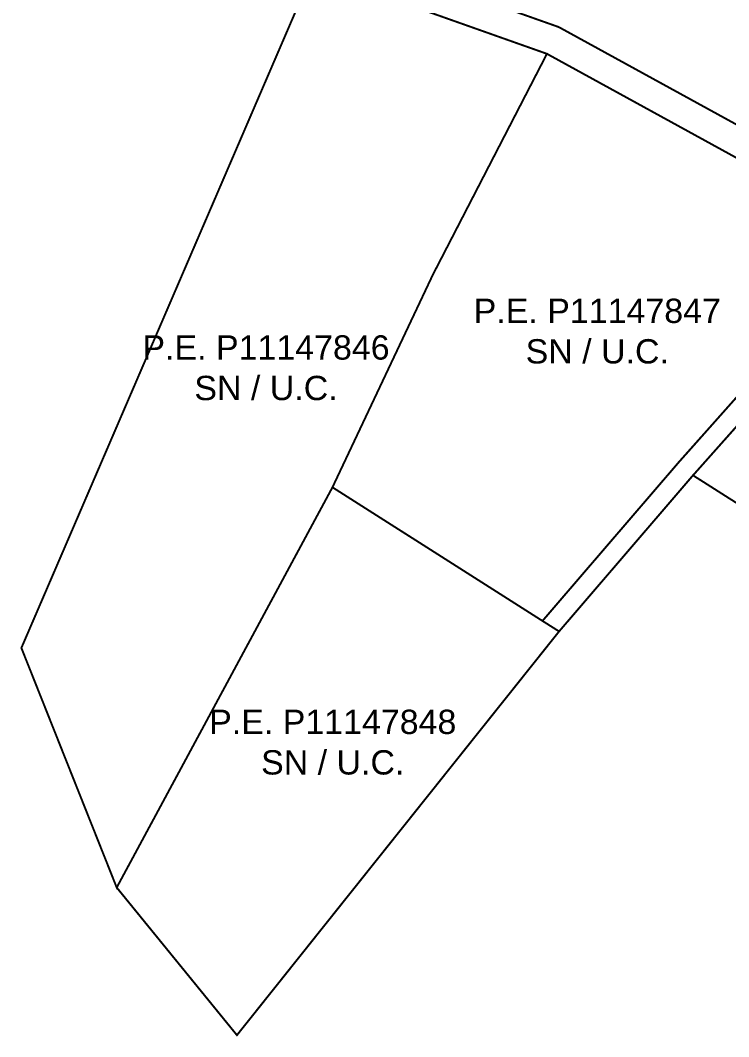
# Model space of a CAD drawing. Header units: metres. Extents: x 561401 to 594056, y 8460144 to 8508504.
# Drawn here: x 587261.1 to 587333.9, y 8499022.2 to 8499126.7 of the extents above; entities that cross this region are included whole.
import ezdxf

# ---------------------------------------------------------------- set-up
doc = ezdxf.new("R2010")
doc.units = ezdxf.units.M
for name, color, linetype in [('1.2. AFECTADOS BASE GRAFICA SUNARP', 150, 'Continuous'), ('1.2. BASE GRAFICA SUNARP', 150, 'Continuous'), ('1.3 ETIQUETA P.E. Y U.C.', 1, 'Continuous')]:
    doc.layers.add(name, color=color, linetype=linetype)
doc.styles.add('Arial', font='arial.ttf', dxfattribs={"height": 1})

msp = doc.modelspace()

# ---------------------------------------------------------------- linework, layer by layer
at = {"layer": '1.2. AFECTADOS BASE GRAFICA SUNARP', "color": 64, "linetype": 'Continuous', "lineweight": -3, "const_width": 0.2}
for points in [[(587357.53, 8499062.61), (587330.27, 8499079.92), (587316.49, 8499063.87), (587283.34, 8499022.35), (587270.97, 8499037.53), (587261.16, 8499062.17), (587292.36, 8499134.54), (587316.46, 8499126.02), (587349.72, 8499107.78)], [(587339.52, 8499129.69), (587355.75, 8499114.56), (587349.72, 8499107.78), (587316.46, 8499126.02), (587292.36, 8499134.54)], [(587291.17, 8499131.78), (587315.24, 8499123.27), (587349.47, 8499104.49), (587328.77, 8499081.23), (587314.78, 8499064.95), (587316.49, 8499063.87), (587316.49, 8499063.87), (587330.27, 8499079.92), (587330.27, 8499079.92), (587358.75, 8499111.91)]]:
    msp.add_lwpolyline(points, dxfattribs=at)
msp.add_lwpolyline([(587379.27, 8499092.5), (587358.75, 8499111.91), (587330.27, 8499079.92), (587357.53, 8499062.61), (587361.69, 8499064.67), (587367.13, 8499070.9), (587372.53, 8499078.56), (587372.2, 8499078.78), (587379.27, 8499092.5)], close=True, dxfattribs=at)
at = {"layer": '1.2. BASE GRAFICA SUNARP', "color": 64, "linetype": 'Continuous', "lineweight": -3, "const_width": 0.2}
for points in [[(587303.5, 8499100.55), (587315.24, 8499123.27), (587291.17, 8499131.78), (587261.16, 8499062.17), (587270.97, 8499037.53), (587293.17, 8499078.69), (587303.5, 8499100.55)], [(587349.47, 8499104.49), (587315.24, 8499123.27), (587303.5, 8499100.55), (587293.17, 8499078.69), (587314.78, 8499064.95), (587328.77, 8499081.23), (587349.47, 8499104.49)], [(587314.78, 8499064.95), (587293.17, 8499078.69), (587270.97, 8499037.53), (587283.34, 8499022.35), (587316.49, 8499063.87), (587314.78, 8499064.95)]]:
    msp.add_lwpolyline(points, close=True, dxfattribs=at)

# ---------------------------------------------------------------- texts
at = {"layer": '1.3 ETIQUETA P.E. Y U.C.', "color": 1, "char_height": 2.5, "attachment_point": 5, "style": 'Arial'}
for s, insert in [('P.E. P11147847\\PSN / U.C.', (587320.42, 8499094.74)), ('P.E. P11147846\\PSN / U.C.', (587286.33, 8499090.97)), ('P.E. P11147848\\PSN / U.C.', (587293.2, 8499052.47))]:
    msp.add_mtext(s, dxfattribs=dict(at, insert=insert))

doc.saveas('drawing.dxf')
